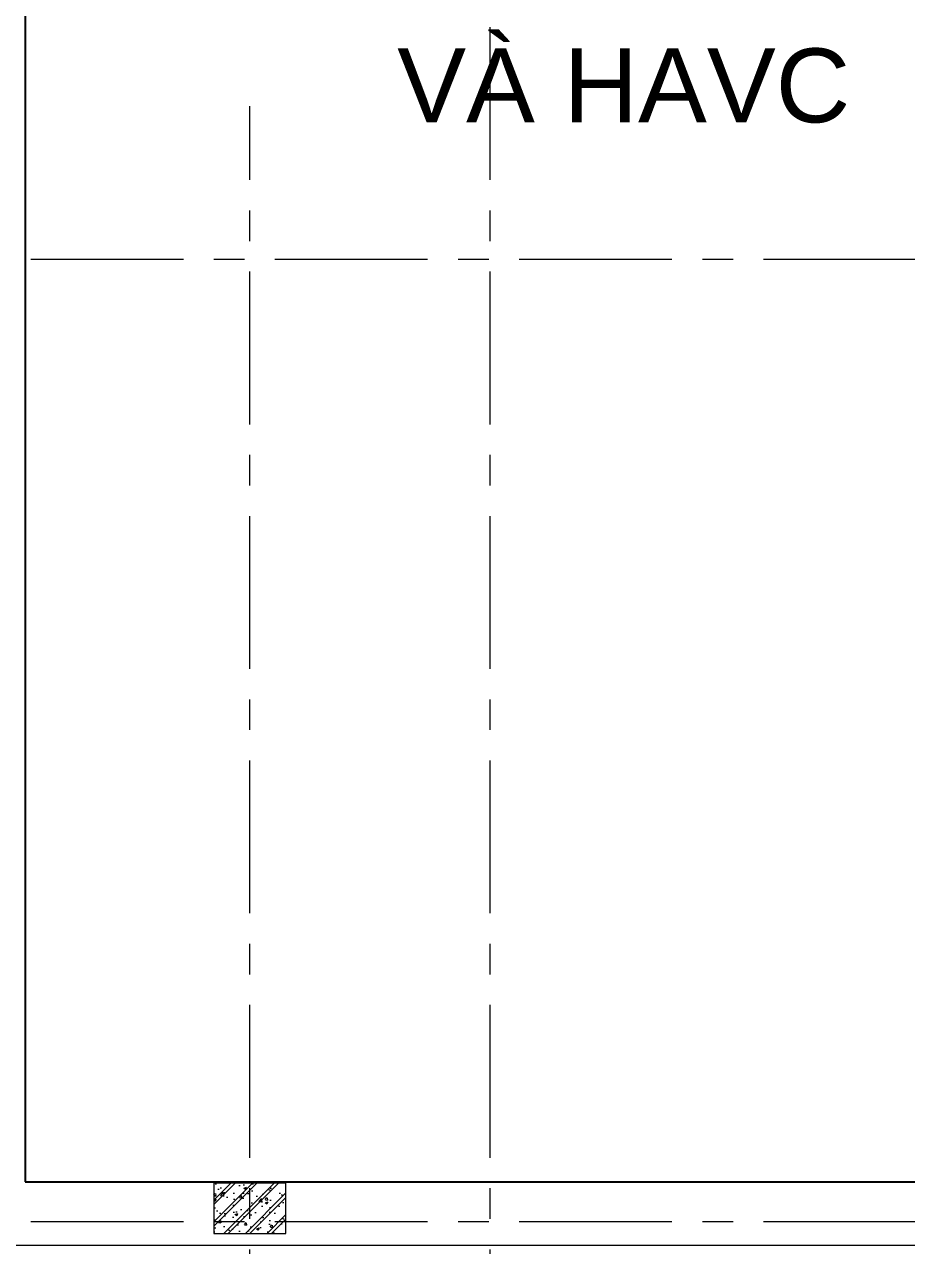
# Model space of a CAD drawing. Header units: millimetres. Extents: x -343543 to 400519, y -115663 to 104219.
# Drawn here: x -87504 to -83835, y -44100 to -39025 of the extents above; entities that cross this region are included whole.
import ezdxf
from ezdxf.xclip import XClip

# ---------------------------------------------------------------- set-up
doc = ezdxf.new("R2010")
doc.units = ezdxf.units.MM
doc.header["$XCLIPFRAME"] = 0
doc.linetypes.add('XREF MAT BANG TUONG XAY$0$CENTER', pattern=[50.8, 31.75, -6.35, 6.35, -6.35])
doc.layers.get('0').update_dxf_attribs({"color": 231, "lineweight": 0})
for name, color, linetype, lineweight in [('A-SYMBOLS', 10, 'Continuous', 13), ('XREF MAT BANG TUONG XAY$0$01.Xref _MB T2-Mai$0$$0$A-FNSH', 8, 'Continuous', 9), ('XREF MAT BANG TUONG XAY$0$01.Xref _MB T2-Mai$0$A-TEXT', 8, 'Continuous', 25), ('XREF MAT BANG TUONG XAY$0$A-FINE', 8, 'Continuous', 25), ('XREF MAT BANG TUONG XAY$0$A-GRID', 8, 'XREF MAT BANG TUONG XAY$0$CENTER', 15), ('XREF MAT BANG TUONG XAY$0$xref_IKIGAI_Cot$0$A-FNSH', 8, 'Continuous', 9), ('XREF MAT BANG TUONG XAY$0$xref_IKIGAI_Cot$0$A-PATT', 8, 'Continuous', 5)]:
    doc.layers.add(name, color=color, linetype=linetype, lineweight=lineweight)
doc.styles.add('XREF MAT BANG TUONG XAY$0$01.Xref _MB T2-Mai$0$$0$spa-base plan$0$P-AV-P00-10$1$Standard', font='arial.ttf')

# ---------------------------------------------------------------- blocks, each defined once
blk = doc.blocks.new('XREF MAT BANG TUONG XAY$0$xref_IKIGAI_Cot')
at = {"layer": 'XREF MAT BANG TUONG XAY$0$xref_IKIGAI_Cot$0$A-PATT'}
h = blk.add_hatch(dxfattribs=at)
h.set_pattern_fill('BT-01', color=8, scale=15, angle=-0.0008, pattern_type=2)
h.set_pattern_definition([(50, (4029.99, -44060), (107.59, -9.414), [11.25, -123.75]), (355, (4029.99, -44060), (-20.81, 112.83), [9, -99]), (100.45, (4038.95, -44060.78), (86.778, 103.415), [9.56, -105.17]), (46.183, (4029.99, -44030), (160.086, -24.83), [16.875, -185.625]), (96.635, (4043.33, -44032.07), (140.2, 146.12), [14.34, -157.757]), (351.183, (4029.99, -44030), (140.2, 146.12), [13.5, -148.5]), (21, (4044.99, -44037.5), (89.535, -60.394), [11.25, -123.75]), (326, (4044.99, -44037.5), (36.5, 108.77), [9, -99]), (71.45, (4052.45, -44042.53), (126.034, 48.378), [9.56, -105.17]), (37.499, (4029.988, -44060), (1.8247, 49.934), [0, -97.8, 0, -100.5, 0, -99.375]), (7.5, (4029.99, -44060), (39.461, 59.161), [0, -57.3, 0, -95.55, 0, -37.875]), (327.499, (3996.538, -44060), (80.0733, -3.3844), [0, -37.5, 0, -117, 0, -155.25]), (317.5, (3981.54, -44060), (87.478, 15.015), [0, -48.75, 0, -77.7, 0, -110.25]), (45, (4029.99, -44060), (-45.077, 45.079), []), (45, (4029.99, -44041.624), (-45.077, 45.079), [])])
h.paths.add_polyline_path([(3950, -44050), (4250, -44050), (4250, -43840), (3950, -43840)])
at = {"layer": 'XREF MAT BANG TUONG XAY$0$A-GRID', "color": 8, "ltscale": 20}
for points in [[(5100, -53895), (5100, -27075.6)], [(4100, -53895), (4100, -39364.6)], [(-2907.5, -40000), (42750, -40000)], [(-2907.5, -44000), (42750, -44000)]]:
    blk.add_lwpolyline(points, dxfattribs=at)
at = {"layer": 'XREF MAT BANG TUONG XAY$0$xref_IKIGAI_Cot$0$A-FNSH', "color": 8}
blk.add_lwpolyline([(3950, -44050), (4250, -44050), (4250, -43840), (3950, -43840)], close=True, dxfattribs=at)
blk = doc.blocks.new('01.Xref _MB T1')
at = {"layer": 'XREF MAT BANG TUONG XAY$0$01.Xref _MB T2-Mai$0$$0$A-FNSH', "color": 8}
for points in [[(8395.01585, -44099.99766), (2899.99687, -44099.99753), (2899.98902, -33499.9962), (8509.98829, -33499.9962)], [(8395.01585, -43834.99766), (3164.99687, -43834.99753), (3164.98902, -33764.9962), (8509.98829, -33764.9962)]]:
    blk.add_lwpolyline(points, dxfattribs=at)
at = {"layer": 'XREF MAT BANG TUONG XAY$0$A-FINE', "color": 8}
blk.add_lwpolyline([(3164.99687, -43834.99753), (8395.00077, -43834.99753), (8395.00077, -33764.9962), (3164.99687, -33764.9962)], close=True, dxfattribs=at)
at = {"color": 8}
ref = blk.add_blockref('XREF MAT BANG TUONG XAY$0$xref_IKIGAI_Cot', (-0.00927, -0.00001), dxfattribs=at)
XClip(ref).set_block_clipping_path([(-5181.1494167775, -58156.1251844964), (44638.3275875031, -24933.2650512661)])
at = {"layer": 'XREF MAT BANG TUONG XAY$0$01.Xref _MB T2-Mai$0$A-TEXT', "color": 8, "style": 'XREF MAT BANG TUONG XAY$0$01.Xref _MB T2-Mai$0$$0$spa-base plan$0$P-AV-P00-10$1$Standard'}
blk.add_text('VÀ HAVC', height=307.2, dxfattribs=at).set_placement((4712.9791, -39432.02689))

msp = doc.modelspace()

# ---------------------------------------------------------------- block references
at = {"layer": 'A-SYMBOLS'}
msp.add_blockref('01.Xref _MB T1', (-90666.5, 0), dxfattribs=at)

doc.saveas('drawing.dxf')
